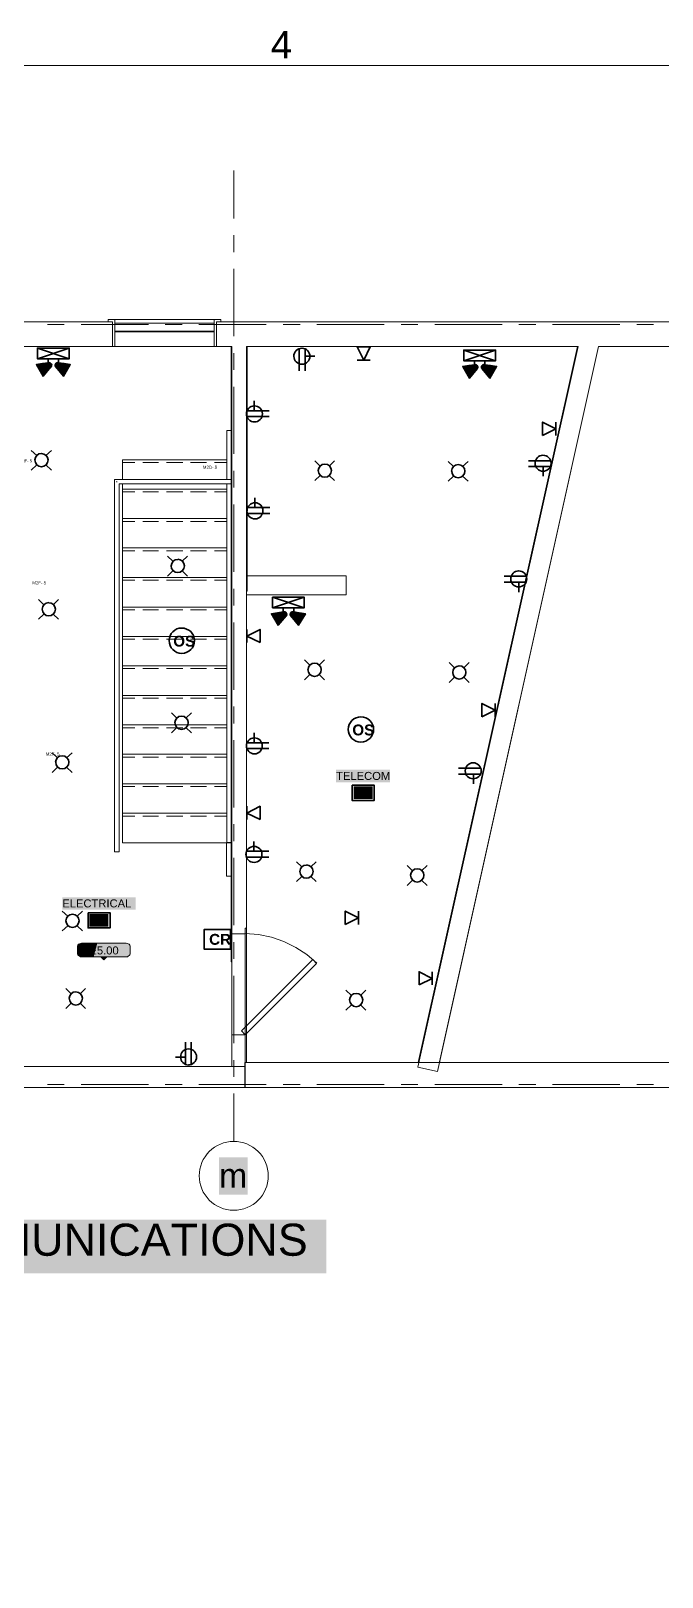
# Model space of a CAD drawing. Header units: millimetres. Extents: x 0.9 to 36.3, y 0.7 to 23.3.
# Drawn here: x 8.72 to 13.41, y 11.78 to 23.25 of the extents above; entities that cross this region are included whole.
import ezdxf

# ---------------------------------------------------------------- set-up
doc = ezdxf.new("R2010")
doc.units = ezdxf.units.MM
for name, color, linetype in [('PDF2_Geometry', 7, 'Continuous'), ('PDF2_Text', 7, 'Continuous'), ('PDF_Text', 7, 'Continuous')]:
    doc.layers.add(name, color=color, linetype=linetype)
for name, color, linetype, true_color in [('PDF2_Solid Fills', 7, 'Continuous', 0x7f7f7f), ('PDF_Geometry', 7, 'Continuous', 0x777777), ('PDF_Solid Fills', 7, 'Continuous', 0xffffff)]:
    doc.layers.add(name, color=color, linetype=linetype, true_color=true_color)
doc.styles.add('PDF Arial', font='arial.ttf')
doc.styles.add('PDF ArialRoundedMT Bold', font='arialbd.ttf')
doc.styles.add('PDF GillSansMTCondensed', font='arial.ttf')

msp = doc.modelspace()

# ---------------------------------------------------------------- hatches: boundary and pattern name
at = {"layer": 'PDF2_Solid Fills', "transparency": 33554559}
for points in [[(8.876, 20.761), (8.816, 20.687), (8.815, 20.687), (8.765, 20.772), (8.8, 20.777), (8.863, 20.786), (8.875, 20.777)], [(9.016, 20.774), (8.968, 20.687), (8.966, 20.687), (8.905, 20.764), (8.913, 20.784), (8.928, 20.786)], [(11.927, 20.76), (11.975, 20.673), (11.977, 20.673), (12.038, 20.75), (12.03, 20.77), (12.015, 20.772)], [(12.067, 20.747), (12.127, 20.673), (12.128, 20.673), (12.178, 20.758), (12.143, 20.763), (12.08, 20.772), (12.068, 20.763)], [(10.62, 18.912), (10.56, 18.839), (10.558, 18.839), (10.508, 18.924), (10.543, 18.929), (10.607, 18.937), (10.618, 18.929)], [(10.76, 18.925), (10.712, 18.839), (10.71, 18.839), (10.648, 18.915), (10.657, 18.935), (10.672, 18.937)]]:
    msp.add_hatch(color=256, dxfattribs=at).paths.add_polyline_path(points)
at = {"layer": 'PDF_Solid Fills', "transparency": 33554559}
for color, points in [(256, [(9.07, 16.401), (9.071, 16.401), (9.071, 16.398), (9.073, 16.398), (9.073, 16.394), (9.075, 16.394), (9.078, 16.391), (9.078, 16.388), (9.081, 16.388), (9.085, 16.384), (9.091, 16.381), (9.185, 16.379), (9.185, 16.381), (9.186, 16.386), (9.188, 16.393), (9.19, 16.398), (9.191, 16.404), (9.193, 16.409), (9.196, 16.423), (9.198, 16.428), (9.2, 16.434), (9.201, 16.439), (9.205, 16.453), (9.206, 16.458), (9.208, 16.464), (9.21, 16.469), (9.211, 16.476), (9.213, 16.481), (9.091, 16.481), (9.078, 16.474), (9.076, 16.471), (9.073, 16.468), (9.07, 16.461)]), (256, [(9.453, 16.474), (9.44, 16.481), (9.213, 16.481), (9.211, 16.476), (9.21, 16.469), (9.208, 16.464), (9.206, 16.458), (9.205, 16.453), (9.201, 16.439), (9.2, 16.434), (9.198, 16.428), (9.196, 16.423), (9.193, 16.409), (9.191, 16.404), (9.19, 16.398), (9.188, 16.393), (9.186, 16.386), (9.185, 16.381), (9.44, 16.379), (9.44, 16.381), (9.45, 16.386), (9.456, 16.393), (9.458, 16.396), (9.46, 16.403), (9.461, 16.459), (9.46, 16.459), (9.46, 16.466), (9.458, 16.466), (9.458, 16.469)]), (7, [(9.266, 16.359), (9.286, 16.379), (9.245, 16.379), (9.266, 16.358)])]:
    msp.add_hatch(color=color, dxfattribs=at).paths.add_polyline_path(points)

# ---------------------------------------------------------------- linework, layer by layer
at = {"layer": 'PDF2_Geometry', "lineweight": 35}
for points in [[(9.008, 20.817), (8.773, 20.817), (9.008, 20.896), (9.008, 20.817), (8.773, 20.896), (8.773, 20.817)], [(8.773, 20.896), (9.008, 20.896)], [(10.715, 20.727), (10.715, 20.892)], [(10.758, 20.727), (10.758, 20.892)], [(8.855, 20.787), (8.765, 20.774), (8.815, 20.687), (8.873, 20.757)], [(8.851, 20.817), (8.851, 20.787)], [(8.926, 20.787), (9.016, 20.774), (8.966, 20.687), (8.91, 20.757)], [(8.93, 20.817), (8.93, 20.787)], [(10.831, 20.837), (10.758, 20.837)], [(11.143, 20.806), (11.241, 20.806)], [(12.017, 20.773), (11.927, 20.76), (11.977, 20.673), (12.033, 20.743)], [(11.935, 20.803), (12.17, 20.803), (11.935, 20.882), (11.935, 20.803), (12.17, 20.882), (12.17, 20.803)], [(12.17, 20.882), (11.935, 20.882)], [(12.013, 20.803), (12.013, 20.773)], [(12.088, 20.773), (12.178, 20.76), (12.128, 20.673), (12.07, 20.743)], [(12.092, 20.803), (12.092, 20.773)], [(10.491, 20.432), (10.326, 20.432)], [(10.381, 20.505), (10.381, 20.432)], [(10.491, 20.388), (10.326, 20.388)], [(12.618, 20.347), (12.618, 20.248)], [(8.727, 20.137), (8.767, 20.099)], [(8.876, 20.137), (8.836, 20.099)], [(8.727, 19.991), (8.767, 20.029)], [(8.876, 19.991), (8.836, 20.029)], [(10.829, 20.059), (10.869, 20.021)], [(10.977, 20.059), (10.937, 20.021)], [(11.818, 20.055), (11.858, 20.017)], [(11.966, 20.055), (11.926, 20.017)], [(12.414, 20.061), (12.579, 20.061)], [(12.414, 20.018), (12.579, 20.018)], [(12.524, 19.945), (12.524, 20.018)], [(10.829, 19.913), (10.869, 19.951)], [(10.977, 19.913), (10.937, 19.951)], [(11.818, 19.909), (11.858, 19.947)], [(11.966, 19.909), (11.926, 19.947)], [(10.385, 19.786), (10.385, 19.713)], [(10.495, 19.713), (10.33, 19.713)], [(10.495, 19.669), (10.33, 19.669)], [(9.738, 19.352), (9.778, 19.314)], [(9.886, 19.352), (9.846, 19.314)], [(9.738, 19.205), (9.778, 19.244)], [(9.886, 19.205), (9.846, 19.244)], [(12.233, 19.203), (12.398, 19.203)], [(10.752, 18.969), (10.517, 18.969), (10.752, 19.047), (10.752, 18.969), (10.517, 19.047), (10.517, 18.969)], [(10.517, 19.047), (10.752, 19.047)], [(12.233, 19.159), (12.398, 19.159)], [(12.343, 19.086), (12.343, 19.159)], [(8.781, 19.03), (8.821, 18.992)], [(8.93, 19.03), (8.89, 18.992)], [(10.598, 18.939), (10.508, 18.925), (10.558, 18.839), (10.617, 18.909)], [(10.595, 18.969), (10.595, 18.939)], [(10.67, 18.939), (10.76, 18.925), (10.71, 18.839), (10.653, 18.909)], [(10.673, 18.969), (10.673, 18.939)], [(8.781, 18.884), (8.821, 18.922)], [(8.93, 18.884), (8.89, 18.922)], [(10.326, 18.809), (10.326, 18.711)], [(10.753, 18.582), (10.793, 18.544)], [(10.753, 18.435), (10.793, 18.474)], [(10.901, 18.582), (10.861, 18.544)], [(10.901, 18.435), (10.861, 18.474)], [(11.826, 18.562), (11.866, 18.524)], [(11.974, 18.562), (11.934, 18.524)], [(11.826, 18.415), (11.866, 18.454)], [(11.974, 18.415), (11.934, 18.454)], [(12.168, 18.26), (12.168, 18.161)], [(9.766, 18.189), (9.806, 18.15)], [(9.914, 18.189), (9.874, 18.15)], [(9.766, 18.042), (9.806, 18.08)], [(9.914, 18.042), (9.874, 18.08)], [(10.38, 18.041), (10.38, 17.968)], [(10.49, 17.968), (10.325, 17.968)], [(10.49, 17.925), (10.325, 17.925)], [(8.881, 17.894), (8.921, 17.856)], [(8.881, 17.748), (8.921, 17.786)], [(9.029, 17.894), (8.989, 17.856)], [(9.029, 17.748), (8.989, 17.786)], [(11.896, 17.779), (12.061, 17.779)], [(11.896, 17.735), (12.061, 17.735)], [(12.006, 17.662), (12.006, 17.735)], [(10.326, 17.496), (10.326, 17.398)], [(10.378, 17.236), (10.378, 17.163)], [(10.488, 17.163), (10.323, 17.163)], [(10.488, 17.119), (10.323, 17.119)], [(10.693, 17.084), (10.733, 17.046)], [(10.841, 17.084), (10.801, 17.046)], [(11.514, 17.056), (11.554, 17.018)], [(11.662, 17.056), (11.622, 17.018)], [(10.693, 16.937), (10.733, 16.976)], [(10.841, 16.937), (10.801, 16.976)], [(11.514, 16.909), (11.554, 16.948)], [(11.662, 16.909), (11.622, 16.948)], [(8.957, 16.719), (8.997, 16.68)], [(9.106, 16.719), (9.066, 16.68)], [(11.153, 16.718), (11.153, 16.62)], [(8.957, 16.572), (8.997, 16.61)], [(9.106, 16.572), (9.066, 16.61)], [(11.701, 16.268), (11.701, 16.17)], [(8.982, 16.143), (9.022, 16.104)], [(9.13, 16.143), (9.09, 16.104)], [(11.061, 16.131), (11.101, 16.093)], [(11.209, 16.131), (11.169, 16.093)], [(8.982, 15.996), (9.022, 16.034)], [(9.13, 15.996), (9.09, 16.034)], [(11.061, 15.984), (11.101, 16.023)], [(11.209, 15.984), (11.169, 16.023)], [(9.87, 15.745), (9.87, 15.58)], [(9.913, 15.745), (9.913, 15.58)], [(9.796, 15.635), (9.87, 15.635)]]:
    msp.add_lwpolyline(points, dxfattribs=at)
for points in [[(11.241, 20.905), (11.193, 20.806), (11.143, 20.905)], [(8.815, 20.687), (8.765, 20.774), (8.81, 20.781), (8.855, 20.787), (8.858, 20.789), (8.863, 20.787), (8.868, 20.786), (8.871, 20.782), (8.875, 20.779), (8.876, 20.774), (8.876, 20.769), (8.876, 20.766), (8.875, 20.761), (8.871, 20.757)], [(8.966, 20.687), (8.91, 20.757), (8.906, 20.761), (8.905, 20.766), (8.905, 20.769), (8.906, 20.774), (8.908, 20.779), (8.91, 20.782), (8.913, 20.786), (8.918, 20.787), (8.923, 20.789), (8.928, 20.787), (8.971, 20.781), (9.016, 20.774)], [(11.977, 20.673), (12.033, 20.743), (12.037, 20.747), (12.038, 20.752), (12.038, 20.755), (12.037, 20.76), (12.035, 20.765), (12.033, 20.768), (12.03, 20.772), (12.025, 20.773), (12.02, 20.775), (12.015, 20.773), (11.972, 20.767), (11.927, 20.76)], [(12.128, 20.673), (12.178, 20.76), (12.133, 20.767), (12.088, 20.773), (12.085, 20.775), (12.08, 20.773), (12.075, 20.772), (12.072, 20.768), (12.068, 20.765), (12.067, 20.76), (12.067, 20.755), (12.067, 20.752), (12.068, 20.747), (12.072, 20.743)], [(12.519, 20.248), (12.618, 20.297), (12.519, 20.347)], [(10.558, 18.839), (10.508, 18.925), (10.553, 18.932), (10.598, 18.939), (10.602, 18.94), (10.607, 18.939), (10.612, 18.937), (10.615, 18.934), (10.618, 18.93), (10.62, 18.925), (10.62, 18.92), (10.62, 18.917), (10.618, 18.912), (10.615, 18.909)], [(10.71, 18.839), (10.653, 18.909), (10.65, 18.912), (10.648, 18.917), (10.648, 18.92), (10.65, 18.925), (10.652, 18.93), (10.653, 18.934), (10.657, 18.937), (10.662, 18.939), (10.667, 18.94), (10.672, 18.939), (10.715, 18.932), (10.76, 18.925)], [(10.424, 18.711), (10.326, 18.759), (10.424, 18.809)], [(12.069, 18.161), (12.168, 18.21), (12.069, 18.26)], [(10.424, 17.398), (10.326, 17.446), (10.424, 17.496)], [(11.055, 16.62), (11.153, 16.668), (11.055, 16.718)], [(10.205, 16.581), (10.205, 16.436), (10.008, 16.436), (10.008, 16.581)], [(11.603, 16.17), (11.701, 16.218), (11.603, 16.268)]]:
    msp.add_lwpolyline(points, close=True, dxfattribs=at)
for centre, radius, start, end in [((10.734, 20.836), 0.0597, 89.7603, 180.2397), ((8.86, 20.769), 0.0185, 0.502, 89.498), ((12.084, 20.755), 0.0185, 90.502, 179.498), ((10.382, 20.408), 0.0597, 179.7603, 270.2397), ((8.802, 20.066), 0.0484, 90.0411, 179.9589), ((12.522, 20.042), 0.0597, 359.7603, 90.2397), ((10.904, 19.987), 0.0484, 90.0411, 179.9589), ((11.893, 19.983), 0.0484, 90.0411, 179.9589), ((10.386, 19.689), 0.0597, 179.7603, 270.2397), ((9.813, 19.28), 0.0484, 90.0411, 179.9589), ((12.342, 19.183), 0.0597, 359.7603, 90.2397), ((8.856, 18.959), 0.0484, 90.0411, 179.9589), ((10.603, 18.92), 0.0185, 0.502, 89.498), ((9.843, 18.726), 0.0932, 89.9056, 180.0944), ((9.842, 18.727), 0.096, 270.6194, 359.3806), ((10.828, 18.51), 0.0484, 90.0411, 179.9589), ((11.901, 18.49), 0.0484, 90.0411, 179.9589), ((9.841, 18.117), 0.0484, 90.0411, 179.9589), ((11.171, 18.067), 0.0932, 89.9056, 180.0944), ((11.17, 18.068), 0.096, 270.6194, 359.3806), ((10.382, 17.945), 0.0597, 179.7603, 270.2397), ((8.956, 17.823), 0.0484, 90.0411, 179.9589), ((12.004, 17.759), 0.0597, 359.7603, 90.2397), ((10.379, 17.139), 0.0597, 179.7603, 270.2397), ((10.768, 17.012), 0.0484, 90.0411, 179.9589), ((11.589, 16.984), 0.0484, 90.0411, 179.9589), ((9.032, 16.647), 0.0484, 90.0411, 179.9589), ((9.057, 16.071), 0.0484, 90.0411, 179.9589), ((11.136, 16.059), 0.0484, 90.0411, 179.9589), ((9.893, 15.636), 0.0597, 269.7603, 0.2397)]:
    msp.add_arc(centre, radius, start, end, dxfattribs=at)
for points in [[(10.735, 20.895), (10.768, 20.895), (10.793, 20.869), (10.793, 20.835)], [(8.86, 20.787), (8.858, 20.787), (8.856, 20.786), (8.856, 20.786)], [(8.873, 20.756), (8.876, 20.759), (8.878, 20.764), (8.878, 20.769)], [(8.923, 20.787), (8.911, 20.787), (8.905, 20.779), (8.905, 20.769)], [(8.905, 20.769), (8.905, 20.764), (8.905, 20.759), (8.908, 20.756)], [(8.926, 20.786), (8.925, 20.786), (8.925, 20.787), (8.923, 20.787)], [(10.735, 20.777), (10.701, 20.777), (10.675, 20.802), (10.675, 20.835)], [(10.793, 20.835), (10.793, 20.802), (10.768, 20.777), (10.735, 20.777)], [(12.017, 20.772), (12.018, 20.772), (12.018, 20.773), (12.02, 20.773)], [(12.02, 20.773), (12.032, 20.773), (12.038, 20.765), (12.038, 20.755)], [(12.083, 20.773), (12.085, 20.773), (12.087, 20.772), (12.087, 20.772)], [(12.038, 20.755), (12.038, 20.75), (12.038, 20.745), (12.035, 20.742)], [(12.07, 20.742), (12.067, 20.745), (12.065, 20.75), (12.065, 20.755)], [(10.322, 20.408), (10.322, 20.442), (10.349, 20.467), (10.382, 20.467)], [(10.382, 20.467), (10.416, 20.467), (10.441, 20.442), (10.441, 20.408)], [(10.441, 20.408), (10.441, 20.375), (10.416, 20.348), (10.382, 20.348)], [(8.802, 20.114), (8.829, 20.114), (8.852, 20.092), (8.852, 20.066)], [(12.464, 20.041), (12.464, 20.075), (12.489, 20.101), (12.522, 20.101)], [(8.802, 20.016), (8.776, 20.016), (8.754, 20.039), (8.754, 20.066)], [(8.852, 20.066), (8.852, 20.039), (8.829, 20.016), (8.802, 20.016)], [(10.904, 19.938), (10.877, 19.938), (10.855, 19.961), (10.855, 19.988)], [(10.904, 20.036), (10.93, 20.036), (10.954, 20.014), (10.954, 19.988)], [(10.954, 19.988), (10.954, 19.961), (10.93, 19.938), (10.904, 19.938)], [(11.893, 19.934), (11.866, 19.934), (11.845, 19.957), (11.845, 19.984)], [(11.893, 20.032), (11.92, 20.032), (11.943, 20.01), (11.943, 19.984)], [(11.943, 19.984), (11.943, 19.957), (11.92, 19.934), (11.893, 19.934)], [(12.522, 19.983), (12.489, 19.983), (12.464, 20.008), (12.464, 20.041)], [(12.582, 20.041), (12.582, 20.008), (12.555, 19.983), (12.522, 19.983)], [(10.327, 19.689), (10.327, 19.723), (10.353, 19.748), (10.387, 19.748)], [(10.387, 19.748), (10.42, 19.748), (10.445, 19.723), (10.445, 19.689)], [(10.445, 19.689), (10.445, 19.656), (10.42, 19.629), (10.387, 19.629)], [(9.813, 19.23), (9.786, 19.23), (9.764, 19.254), (9.764, 19.28)], [(9.813, 19.329), (9.839, 19.329), (9.863, 19.307), (9.863, 19.28)], [(9.863, 19.28), (9.863, 19.254), (9.839, 19.23), (9.813, 19.23)], [(12.283, 19.183), (12.283, 19.216), (12.308, 19.243), (12.342, 19.243)], [(12.342, 19.124), (12.308, 19.124), (12.283, 19.149), (12.283, 19.183)], [(12.402, 19.183), (12.402, 19.149), (12.375, 19.124), (12.342, 19.124)], [(8.856, 18.909), (8.83, 18.909), (8.808, 18.932), (8.808, 18.959)], [(8.856, 19.007), (8.883, 19.007), (8.906, 18.985), (8.906, 18.959)], [(8.906, 18.959), (8.906, 18.932), (8.883, 18.909), (8.856, 18.909)], [(10.603, 18.939), (10.602, 18.939), (10.6, 18.937), (10.6, 18.937)], [(10.667, 18.939), (10.655, 18.939), (10.648, 18.93), (10.648, 18.92)], [(10.67, 18.937), (10.668, 18.937), (10.668, 18.939), (10.667, 18.939)], [(9.843, 18.819), (9.894, 18.819), (9.938, 18.778), (9.938, 18.726)], [(10.617, 18.907), (10.62, 18.91), (10.622, 18.915), (10.622, 18.92)], [(10.648, 18.92), (10.648, 18.915), (10.648, 18.91), (10.652, 18.907)], [(9.843, 18.631), (9.791, 18.631), (9.749, 18.674), (9.749, 18.726)], [(10.828, 18.46), (10.801, 18.46), (10.779, 18.484), (10.779, 18.51)], [(10.828, 18.559), (10.854, 18.559), (10.878, 18.537), (10.878, 18.51)], [(10.878, 18.51), (10.878, 18.484), (10.854, 18.46), (10.828, 18.46)], [(11.901, 18.44), (11.874, 18.44), (11.853, 18.464), (11.853, 18.49)], [(11.901, 18.539), (11.928, 18.539), (11.951, 18.517), (11.951, 18.49)], [(11.951, 18.49), (11.951, 18.464), (11.928, 18.44), (11.901, 18.44)], [(9.841, 18.165), (9.867, 18.165), (9.891, 18.144), (9.891, 18.117)], [(11.171, 18.16), (11.223, 18.16), (11.266, 18.118), (11.266, 18.067)], [(9.841, 18.067), (9.814, 18.067), (9.792, 18.09), (9.792, 18.117)], [(9.891, 18.117), (9.891, 18.09), (9.867, 18.067), (9.841, 18.067)], [(11.171, 17.972), (11.119, 17.972), (11.078, 18.015), (11.078, 18.067)], [(10.322, 17.945), (10.322, 17.978), (10.349, 18.003), (10.382, 18.003)], [(10.382, 18.003), (10.415, 18.003), (10.44, 17.978), (10.44, 17.945)], [(10.44, 17.945), (10.44, 17.911), (10.415, 17.885), (10.382, 17.885)], [(8.956, 17.773), (8.929, 17.773), (8.908, 17.796), (8.908, 17.823)], [(8.956, 17.871), (8.983, 17.871), (9.006, 17.849), (9.006, 17.823)], [(9.006, 17.823), (9.006, 17.796), (8.983, 17.773), (8.956, 17.773)], [(11.946, 17.759), (11.946, 17.792), (11.971, 17.819), (12.004, 17.819)], [(12.004, 17.7), (11.971, 17.7), (11.946, 17.725), (11.946, 17.759)], [(12.064, 17.759), (12.064, 17.725), (12.037, 17.7), (12.004, 17.7)], [(10.319, 17.139), (10.319, 17.173), (10.346, 17.198), (10.379, 17.198)], [(10.379, 17.198), (10.413, 17.198), (10.438, 17.173), (10.438, 17.139)], [(10.438, 17.139), (10.438, 17.106), (10.413, 17.079), (10.379, 17.079)], [(10.767, 16.962), (10.741, 16.962), (10.719, 16.986), (10.719, 17.012)], [(10.767, 17.061), (10.794, 17.061), (10.817, 17.039), (10.817, 17.012)], [(10.817, 17.012), (10.817, 16.986), (10.794, 16.962), (10.767, 16.962)], [(11.589, 16.934), (11.562, 16.934), (11.54, 16.958), (11.54, 16.984)], [(11.589, 17.033), (11.615, 17.033), (11.639, 17.011), (11.639, 16.984)], [(11.639, 16.984), (11.639, 16.958), (11.615, 16.934), (11.589, 16.934)], [(9.032, 16.597), (9.006, 16.597), (8.984, 16.62), (8.984, 16.647)], [(9.032, 16.695), (9.059, 16.695), (9.082, 16.674), (9.082, 16.647)], [(9.082, 16.647), (9.082, 16.62), (9.059, 16.597), (9.032, 16.597)], [(9.057, 16.021), (9.03, 16.021), (9.009, 16.044), (9.009, 16.071)], [(9.057, 16.119), (9.084, 16.119), (9.107, 16.098), (9.107, 16.071)], [(9.107, 16.071), (9.107, 16.044), (9.084, 16.021), (9.057, 16.021)], [(11.136, 16.108), (11.163, 16.108), (11.186, 16.086), (11.186, 16.059)], [(11.136, 16.009), (11.109, 16.009), (11.088, 16.033), (11.088, 16.059)], [(11.186, 16.059), (11.186, 16.033), (11.163, 16.009), (11.136, 16.009)], [(9.835, 15.636), (9.835, 15.67), (9.86, 15.695), (9.893, 15.695)], [(9.893, 15.576), (9.86, 15.576), (9.835, 15.603), (9.835, 15.636)], [(9.893, 15.695), (9.926, 15.695), (9.953, 15.67), (9.953, 15.636)]]:
    msp.add_open_spline(points, degree=3, dxfattribs=at)
at = {"layer": 'PDF_Geometry', "color": 7, "lineweight": 9}
msp.add_lwpolyline([(32.364, 1.008), (1.135, 1.008), (32.364, 1.008), (32.364, 22.993), (1.135, 22.993), (32.364, 22.993)], close=True, dxfattribs=at)
at = {"layer": 'PDF_Geometry', "lineweight": 9}
for points in [[(10.228, 21.859), (10.228, 22.214)], [(10.228, 21.609), (10.228, 21.734)], [(10.228, 20.984), (10.228, 21.484)], [(8.846, 21.072), (8.971, 21.072)], [(9.096, 21.072), (9.596, 21.072)], [(9.296, 21.092), (9.296, 21.109), (10.133, 21.109), (10.133, 21.092)], [(9.346, 21.109), (10.083, 21.109)], [(9.346, 21.082), (10.083, 21.082), (9.346, 21.082)], [(9.346, 21.082), (10.083, 21.082), (9.346, 21.082)], [(9.346, 21.082), (10.083, 21.082), (9.346, 21.082)], [(9.346, 21.082), (10.083, 21.082), (9.346, 21.082)], [(9.346, 21.082), (10.083, 21.082), (9.346, 21.082)], [(9.346, 21.082), (10.083, 21.082), (9.346, 21.082)], [(9.346, 21.082), (10.083, 21.082), (9.346, 21.082)], [(9.346, 21.082), (10.083, 21.082), (9.346, 21.082)], [(9.346, 21.082), (10.083, 21.082), (9.346, 21.082)], [(9.346, 21.082), (10.083, 21.082), (9.346, 21.082)], [(9.346, 21.082), (10.083, 21.082), (9.346, 21.082)], [(9.346, 21.082), (10.083, 21.082), (9.346, 21.082)], [(9.346, 21.082), (10.083, 21.082), (9.346, 21.082)], [(9.346, 21.082), (10.083, 21.082), (9.346, 21.082)], [(9.346, 21.082), (10.083, 21.082), (9.346, 21.082)], [(9.346, 21.082), (10.083, 21.082), (9.346, 21.082)], [(9.346, 21.082), (10.083, 21.082), (9.346, 21.082)], [(9.346, 21.082), (10.083, 21.082), (9.346, 21.082)], [(9.346, 21.082), (10.083, 21.082), (9.346, 21.082)], [(9.346, 21.046), (9.346, 21.017), (9.346, 21.021), (9.346, 21.052)], [(10.083, 21.017), (9.346, 21.017)], [(10.083, 21.017), (9.346, 21.017)], [(10.083, 21.017), (9.346, 21.017)], [(10.083, 21.017), (9.346, 21.017)], [(10.083, 21.017), (9.346, 21.017)], [(10.083, 21.017), (9.346, 21.017)], [(10.083, 21.017), (9.346, 21.017)], [(10.083, 21.017), (9.346, 21.017)], [(10.083, 21.017), (9.346, 21.017)], [(10.083, 21.017), (9.346, 21.017)], [(10.083, 21.017), (9.346, 21.017)], [(10.083, 21.017), (9.346, 21.017)], [(10.083, 21.017), (9.346, 21.017)], [(10.083, 21.017), (9.346, 21.017)], [(10.083, 21.017), (9.346, 21.017)], [(10.083, 21.017), (9.346, 21.017)], [(10.083, 21.017), (9.346, 21.017)], [(10.083, 21.017), (9.346, 21.017)], [(10.083, 21.017), (9.346, 21.017)], [(10.083, 21.017), (9.346, 21.017)], [(10.083, 21.017), (9.346, 21.017)], [(10.083, 21.017), (9.346, 21.017)], [(10.083, 21.017), (9.346, 21.017)], [(10.083, 21.017), (9.346, 21.017)], [(10.083, 21.017), (9.346, 21.017)], [(10.083, 21.017), (9.346, 21.017)], [(10.083, 21.017), (9.346, 21.017)], [(10.083, 21.017), (9.346, 21.017)], [(10.083, 21.017), (9.346, 21.017)], [(10.083, 21.017), (9.346, 21.017)], [(10.083, 21.017), (9.346, 21.017)], [(10.083, 21.017), (9.346, 21.017)], [(10.083, 21.017), (9.346, 21.017)], [(10.083, 21.017), (9.346, 21.017)], [(9.721, 21.072), (9.845, 21.072)], [(9.97, 21.072), (10.47, 21.072)], [(10.083, 21.052), (10.083, 21.021), (10.083, 21.017), (10.083, 21.046)], [(10.595, 21.072), (10.72, 21.072)], [(10.845, 21.072), (11.345, 21.072)], [(11.47, 21.072), (11.595, 21.072)], [(11.72, 21.072), (12.22, 21.072)], [(12.343, 21.072), (12.468, 21.072)], [(12.593, 21.072), (13.093, 21.072)], [(13.218, 21.072), (13.343, 21.072)], [(9.378, 17.159), (9.378, 19.888), (10.21, 19.888), (9.378, 19.888), (9.378, 17.159), (9.345, 17.159), (9.345, 19.921), (10.21, 19.921), (10.21, 20.909)], [(10.083, 20.909), (9.346, 20.909)], [(10.215, 20.909), (10.215, 16.341), (10.211, 16.341), (10.211, 20.909), (10.211, 16.341)], [(10.328, 20.909), (10.328, 19.093), (10.326, 19.093), (10.325, 19.093), (10.323, 19.093), (10.323, 20.909)], [(10.325, 20.909), (10.325, 19.093), (10.325, 20.909)], [(11.773, 20.909), (12.778, 20.909), (11.596, 15.594)], [(11.6, 15.594), (12.779, 20.909), (11.6, 15.594)], [(12.783, 20.909), (11.601, 15.594)], [(10.228, 20.734), (10.228, 20.859)], [(10.228, 20.111), (10.228, 20.609)], [(10.178, 20.286), (10.178, 19.921), (10.178, 20.286), (10.21, 20.286)], [(10.178, 20.068), (9.403, 20.068), (9.403, 19.921)], [(9.495, 20.048), (9.403, 20.048)], [(9.671, 20.048), (9.555, 20.048)], [(9.85, 20.048), (9.731, 20.048)], [(10.026, 20.048), (9.908, 20.048)], [(10.178, 20.048), (10.085, 20.048)], [(10.228, 19.861), (10.228, 19.986)], [(10.21, 18.226), (10.21, 17.226), (10.21, 18.244), (10.21, 19.888), (10.21, 19.921), (9.345, 19.921), (9.345, 17.159)], [(9.363, 19.903), (9.361, 19.904), (9.36, 19.906)], [(10.176, 17.226), (9.403, 17.226), (9.403, 17.444), (9.403, 17.663), (9.403, 17.883), (9.403, 18.101), (9.403, 18.319), (9.403, 18.538), (9.403, 18.756), (9.403, 18.974), (9.403, 19.194), (9.403, 19.413), (9.403, 19.631), (9.403, 19.849), (9.403, 19.888)], [(10.178, 19.849), (9.403, 19.849)], [(9.495, 19.829), (9.403, 19.829)], [(9.671, 19.829), (9.555, 19.829)], [(9.85, 19.829), (9.731, 19.829)], [(10.026, 19.829), (9.908, 19.829)], [(10.178, 19.829), (10.085, 19.829)], [(10.228, 19.236), (10.228, 19.736)], [(10.178, 19.631), (9.403, 19.631)], [(9.495, 19.609), (9.403, 19.609)], [(9.671, 19.609), (9.555, 19.609)], [(9.85, 19.609), (9.731, 19.609)], [(10.026, 19.609), (9.908, 19.609)], [(10.178, 19.609), (10.085, 19.609)], [(10.178, 19.413), (9.403, 19.413)], [(9.495, 19.391), (9.403, 19.391)], [(9.671, 19.391), (9.555, 19.391)], [(9.85, 19.391), (9.731, 19.391)], [(10.026, 19.391), (9.908, 19.391)], [(10.178, 19.391), (10.085, 19.391)], [(10.178, 19.194), (9.403, 19.194)], [(9.495, 19.173), (9.403, 19.173)], [(9.671, 19.173), (9.555, 19.173)], [(9.85, 19.173), (9.731, 19.173)], [(10.026, 19.173), (9.908, 19.173)], [(10.178, 19.173), (10.085, 19.173)], [(10.323, 19.066), (11.063, 19.066), (11.063, 19.206), (10.328, 19.206), (11.063, 19.206), (11.063, 19.066), (10.323, 19.066), (10.323, 15.594), (11.598, 15.594)], [(10.228, 18.986), (10.228, 19.111)], [(10.325, 19.093), (10.325, 19.093)], [(10.178, 18.974), (9.403, 18.974)], [(9.495, 18.954), (9.403, 18.954)], [(9.671, 18.954), (9.555, 18.954)], [(9.85, 18.954), (9.731, 18.954)], [(10.026, 18.954), (9.908, 18.954)], [(10.178, 18.954), (10.085, 18.954)], [(10.228, 18.361), (10.228, 18.861)], [(10.178, 18.756), (9.403, 18.756)], [(9.495, 18.736), (9.403, 18.736)], [(9.671, 18.736), (9.555, 18.736)], [(9.85, 18.736), (9.731, 18.736)], [(10.026, 18.736), (9.908, 18.736)], [(10.178, 18.736), (10.085, 18.736)], [(10.178, 18.538), (9.403, 18.538)], [(9.495, 18.518), (9.403, 18.518)], [(9.671, 18.518), (9.555, 18.518)], [(9.85, 18.518), (9.731, 18.518)], [(10.026, 18.518), (9.908, 18.518)], [(10.178, 18.518), (10.085, 18.518)], [(10.178, 18.319), (9.403, 18.319)], [(9.495, 18.298), (9.403, 18.298)], [(9.671, 18.298), (9.555, 18.298)], [(9.85, 18.298), (9.731, 18.298)], [(10.026, 18.298), (9.908, 18.298)], [(10.178, 18.298), (10.085, 18.298)], [(10.228, 18.111), (10.228, 18.236)], [(10.178, 18.101), (9.403, 18.101)], [(9.495, 18.079), (9.403, 18.079)], [(9.671, 18.079), (9.555, 18.079)], [(9.85, 18.079), (9.731, 18.079)], [(10.026, 18.079), (9.908, 18.079)], [(10.178, 18.079), (10.085, 18.079)], [(10.228, 17.488), (10.228, 17.986)], [(10.178, 17.883), (9.403, 17.883)], [(9.495, 17.861), (9.403, 17.861)], [(9.671, 17.861), (9.555, 17.861)], [(9.85, 17.861), (9.731, 17.861)], [(10.026, 17.861), (9.908, 17.861)], [(10.178, 17.861), (10.085, 17.861)], [(10.178, 17.663), (9.403, 17.663)], [(9.495, 17.643), (9.403, 17.643)], [(9.671, 17.643), (9.555, 17.643)], [(9.85, 17.643), (9.731, 17.643)], [(10.026, 17.643), (9.908, 17.643)], [(10.178, 17.643), (10.085, 17.643)], [(10.178, 17.444), (9.403, 17.444)], [(9.495, 17.424), (9.403, 17.424)], [(9.671, 17.424), (9.555, 17.424)], [(9.85, 17.424), (9.731, 17.424)], [(10.026, 17.424), (9.908, 17.424)], [(10.178, 17.424), (10.085, 17.424)], [(10.228, 17.238), (10.228, 17.363)], [(10.21, 16.978), (10.21, 17.228), (10.176, 17.228), (10.176, 16.978), (10.21, 16.978), (10.21, 17.226), (10.178, 17.226)], [(10.195, 17.226), (10.193, 17.226)], [(10.213, 16.341), (10.211, 16.341), (10.21, 16.341), (10.21, 16.978), (10.21, 17.226)], [(10.228, 16.613), (10.228, 17.113)], [(10.845, 16.331), (10.77, 16.396), (10.688, 16.449), (10.601, 16.493), (10.508, 16.524), (10.411, 16.544), (10.313, 16.551)], [(10.323, 15.594), (10.323, 16.591)], [(10.228, 16.363), (10.228, 16.488)], [(10.228, 15.738), (10.228, 16.238)], [(10.228, 15.488), (10.228, 15.613)], [(11.753, 15.594), (11.755, 15.599), (11.758, 15.598), (11.756, 15.594), (11.758, 15.598)], [(11.756, 15.599), (11.758, 15.598), (11.76, 15.598), (11.76, 15.594)], [(8.846, 15.431), (8.971, 15.431)], [(9.096, 15.431), (9.596, 15.431)], [(9.721, 15.431), (9.845, 15.431)], [(9.97, 15.431), (10.47, 15.431)], [(10.595, 15.431), (10.72, 15.431)], [(10.845, 15.431), (11.345, 15.431)], [(11.47, 15.431), (11.595, 15.431)], [(11.72, 15.431), (12.22, 15.431)], [(12.343, 15.431), (12.468, 15.431)], [(12.593, 15.431), (13.093, 15.431)], [(13.218, 15.431), (13.343, 15.431)], [(10.228, 15.008), (10.228, 15.364)]]:
    msp.add_lwpolyline(points, dxfattribs=at)
at = {"layer": 'PDF_Geometry', "lineweight": 18}
msp.add_lwpolyline([(4.005, 15.566), (4.371, 15.566), (4.371, 15.723), (4.43, 15.723), (4.43, 17.083), (8.223, 17.083), (8.223, 17.183), (4.43, 17.183), (4.43, 19.438), (4.388, 19.438), (4.388, 19.478), (4.388, 20.909), (9.33, 20.909), (9.33, 21.092), (4.005, 21.092)], dxfattribs=at)
for points in [[(9.346, 20.909), (9.33, 20.909), (9.33, 21.092), (9.296, 21.092), (9.296, 21.109), (9.346, 21.109)], [(10.083, 21.109), (10.133, 21.109), (10.133, 21.092), (10.1, 21.092), (10.1, 20.909), (10.083, 20.909)], [(10.313, 16.591), (10.323, 16.591), (10.323, 20.909), (12.783, 20.909), (11.595, 15.559), (11.74, 15.528), (12.934, 20.909), (13.996, 20.909), (13.996, 21.092), (10.1, 21.092), (10.1, 20.909), (10.215, 20.909), (10.215, 16.591), (10.215, 16.549), (10.313, 16.549)], [(14.976, 15.594), (14.339, 15.594), (10.31, 15.594), (10.31, 15.409), (14.298, 15.409), (14.298, 15.404), (14.478, 15.364), (14.488, 15.409), (15.203, 15.409), (15.203, 15.594), (15.203, 17.523), (14.976, 17.523)], [(10.215, 15.799), (10.215, 15.566), (10.313, 15.566), (10.313, 15.799)], [(8.223, 15.409), (10.313, 15.409), (10.313, 15.566), (8.223, 15.566)]]:
    msp.add_lwpolyline(points, close=True, dxfattribs=at)
at = {"layer": 'PDF_Geometry', "lineweight": 9}
for points in [[(9.346, 21.082), (9.346, 21.079), (9.346, 21.017), (9.346, 21.021)], [(9.346, 21.082), (9.346, 21.079), (9.346, 21.017), (9.346, 21.021)], [(9.346, 21.082), (9.346, 21.079), (9.346, 21.017), (9.346, 21.021)], [(9.346, 21.082), (9.346, 21.079), (9.346, 21.017), (9.346, 21.021)], [(9.346, 21.082), (9.346, 21.079), (9.346, 21.017), (9.346, 21.021)], [(9.346, 21.082), (9.346, 21.079), (9.346, 21.017), (9.346, 21.021)], [(9.346, 21.082), (9.346, 21.079), (9.346, 21.017), (9.346, 21.021)], [(9.346, 21.082), (9.346, 21.079), (9.346, 21.017), (9.346, 21.021)], [(9.346, 21.082), (9.346, 21.079), (9.346, 21.017), (9.346, 21.021)], [(9.346, 21.082), (9.346, 21.079), (9.346, 21.017), (9.346, 21.021)], [(9.346, 21.082), (9.346, 21.079), (9.346, 21.017), (9.346, 21.021)], [(9.346, 21.082), (9.346, 21.079), (9.346, 21.017), (9.346, 21.021)], [(9.346, 21.082), (9.346, 21.079), (9.346, 21.017), (9.346, 21.021)], [(9.346, 21.082), (9.346, 21.079), (9.346, 21.017), (9.346, 21.021)], [(9.346, 21.082), (9.346, 21.079), (9.346, 21.017), (9.346, 21.021)], [(9.346, 21.082), (9.346, 21.079), (9.346, 21.017), (9.346, 21.021)], [(9.346, 21.082), (9.346, 21.079), (9.346, 21.017), (9.346, 21.021)], [(9.346, 21.021), (10.083, 21.021)], [(9.346, 21.017), (10.083, 21.017)], [(9.346, 21.017), (10.083, 21.017)], [(10.083, 21.082), (10.083, 21.021), (10.083, 21.017), (10.083, 21.079)], [(10.083, 21.082), (10.083, 21.021), (10.083, 21.017), (10.083, 21.079)], [(10.083, 21.082), (10.083, 21.021), (10.083, 21.017), (10.083, 21.079)], [(10.083, 21.082), (10.083, 21.021), (10.083, 21.017), (10.083, 21.079)], [(10.083, 21.082), (10.083, 21.021), (10.083, 21.017), (10.083, 21.079)], [(10.083, 21.082), (10.083, 21.021), (10.083, 21.017), (10.083, 21.079)], [(10.083, 21.082), (10.083, 21.021), (10.083, 21.017), (10.083, 21.079)], [(10.083, 21.082), (10.083, 21.021), (10.083, 21.017), (10.083, 21.079)], [(10.083, 21.082), (10.083, 21.021), (10.083, 21.017), (10.083, 21.079)], [(10.083, 21.082), (10.083, 21.021), (10.083, 21.017), (10.083, 21.079)], [(10.083, 21.082), (10.083, 21.021), (10.083, 21.017), (10.083, 21.079)], [(10.083, 21.082), (10.083, 21.021), (10.083, 21.017), (10.083, 21.079)], [(10.083, 21.082), (10.083, 21.021), (10.083, 21.017), (10.083, 21.079)], [(10.083, 21.082), (10.083, 21.021), (10.083, 21.017), (10.083, 21.079)], [(10.083, 21.082), (10.083, 21.021), (10.083, 21.017), (10.083, 21.079)], [(10.083, 21.082), (10.083, 21.021), (10.083, 21.017), (10.083, 21.079)], [(10.083, 21.082), (10.083, 21.021), (10.083, 21.017), (10.083, 21.079)], [(10.1, 20.909), (9.33, 20.909)], [(11.755, 15.599), (12.934, 20.909)], [(10.178, 20.286), (10.18, 20.286), (10.181, 20.286), (10.185, 20.286), (10.19, 20.286), (10.193, 20.286), (10.198, 20.286), (10.201, 20.286), (10.205, 20.286), (10.208, 20.286), (10.21, 20.286), (10.208, 20.286), (10.205, 20.286), (10.201, 20.286), (10.198, 20.286), (10.193, 20.286), (10.19, 20.286), (10.185, 20.286), (10.181, 20.286), (10.18, 20.286)], [(10.178, 17.228), (10.178, 19.888)], [(10.21, 19.921), (10.21, 19.919), (10.21, 19.916), (10.21, 19.913), (10.21, 19.909), (10.21, 19.904), (10.21, 19.901), (10.21, 19.896), (10.21, 19.893), (10.21, 19.891), (10.21, 19.889), (10.21, 19.891), (10.21, 19.893), (10.21, 19.896), (10.21, 19.901), (10.21, 19.904), (10.21, 19.909), (10.21, 19.913), (10.21, 19.916), (10.21, 19.919)], [(10.21, 19.914), (10.21, 19.913), (10.21, 19.909), (10.21, 19.908), (10.21, 19.904), (10.21, 19.903), (10.21, 19.899), (10.21, 19.898), (10.21, 19.896), (10.21, 19.894), (10.21, 19.896), (10.21, 19.898), (10.21, 19.899), (10.21, 19.903), (10.21, 19.904), (10.21, 19.908), (10.21, 19.909), (10.21, 19.913)], [(10.176, 16.978), (10.176, 17.228)], [(10.2, 17.228), (10.198, 17.228), (10.193, 17.228), (10.19, 17.228), (10.188, 17.228), (10.19, 17.228), (10.193, 17.228), (10.198, 17.228)], [(9.345, 17.159), (9.346, 17.159), (9.35, 17.159), (9.353, 17.159), (9.356, 17.159), (9.361, 17.159), (9.365, 17.159), (9.37, 17.159), (9.373, 17.159), (9.375, 17.159), (9.376, 17.159), (9.375, 17.159), (9.373, 17.159), (9.37, 17.159), (9.365, 17.159), (9.361, 17.159), (9.356, 17.159), (9.353, 17.159), (9.35, 17.159), (9.346, 17.159)], [(9.351, 17.159), (9.353, 17.159), (9.356, 17.159), (9.358, 17.159), (9.361, 17.159), (9.363, 17.159), (9.366, 17.159), (9.368, 17.159), (9.37, 17.159), (9.371, 17.159), (9.37, 17.159), (9.368, 17.159), (9.366, 17.159), (9.363, 17.159), (9.361, 17.159), (9.358, 17.159), (9.356, 17.159), (9.353, 17.159)], [(10.178, 16.978), (10.18, 16.978), (10.181, 16.978), (10.185, 16.978), (10.19, 16.978), (10.193, 16.978), (10.198, 16.978), (10.201, 16.978), (10.205, 16.978), (10.208, 16.978), (10.21, 16.978), (10.208, 16.978), (10.205, 16.978), (10.201, 16.978), (10.198, 16.978), (10.193, 16.978), (10.19, 16.978), (10.185, 16.978), (10.181, 16.978), (10.18, 16.978)], [(10.178, 16.978), (10.18, 16.978), (10.181, 16.978), (10.185, 16.978), (10.19, 16.978), (10.193, 16.978), (10.198, 16.978), (10.201, 16.978), (10.205, 16.978), (10.208, 16.978), (10.21, 16.978), (10.208, 16.978), (10.205, 16.978), (10.201, 16.978), (10.198, 16.978), (10.193, 16.978), (10.19, 16.978), (10.185, 16.978), (10.181, 16.978), (10.18, 16.978)], [(10.215, 16.549), (10.313, 16.549), (10.313, 15.799), (10.215, 15.799)]]:
    msp.add_lwpolyline(points, close=True, dxfattribs=at)
at = {"layer": 'PDF_Geometry', "color": 7, "lineweight": 35}
for points in [[(11.108, 17.653), (11.27, 17.653), (11.27, 17.539), (11.108, 17.539)], [(9.148, 16.706), (9.311, 16.706), (9.311, 16.593), (9.148, 16.593)]]:
    msp.add_lwpolyline(points, close=True, dxfattribs=at)
at = {"layer": 'PDF_Geometry', "color": 7, "lineweight": 18}
for points in [[(9.185, 16.379), (9.213, 16.481), (9.1, 16.481), (9.091, 16.479), (9.085, 16.476), (9.078, 16.473), (9.073, 16.466), (9.07, 16.459), (9.07, 16.451), (9.07, 16.408), (9.07, 16.401), (9.073, 16.394), (9.078, 16.388), (9.085, 16.383), (9.091, 16.379), (9.1, 16.379)], [(9.431, 16.481), (9.213, 16.481), (9.185, 16.379), (9.431, 16.379), (9.44, 16.379), (9.446, 16.383), (9.453, 16.388), (9.458, 16.394), (9.46, 16.401), (9.461, 16.408), (9.461, 16.451), (9.46, 16.459), (9.458, 16.466), (9.453, 16.473), (9.446, 16.476), (9.44, 16.479)], [(9.265, 16.356), (9.288, 16.379), (9.243, 16.379)]]:
    msp.add_lwpolyline(points, close=True, dxfattribs=at)
at = {"layer": 'PDF_Geometry', "lineweight": 13}
msp.add_lwpolyline([(10.815, 16.359), (10.843, 16.329), (10.313, 15.799), (10.285, 15.829)], close=True, dxfattribs=at)
at = {"layer": 'PDF_Geometry', "lineweight": 9}
msp.add_lwpolyline([(10.228, 15.009, 0.416667), (9.973, 14.754, 0.415306), (10.228, 14.498, 0.413961), (10.485, 14.754, 0.415306)], format="xyb", close=True, dxfattribs=at)
at = {"layer": 'PDF_Solid Fills', "lineweight": 35, "transparency": 33554559}
for points in [[(10.988, 17.674), (11.388, 17.674), (10.988, 17.768), (11.388, 17.768)], [(11.118, 17.549), (11.258, 17.549), (11.118, 17.643), (11.258, 17.643)], [(8.956, 16.728), (9.5, 16.728), (8.956, 16.821), (9.5, 16.821)], [(9.158, 16.604), (9.298, 16.604), (9.158, 16.698), (9.298, 16.698)]]:
    msp.add_solid(points, dxfattribs=at)
at = {"layer": 'PDF_Solid Fills', "lineweight": 9, "transparency": 33554559}
msp.add_solid([(10.12, 14.613), (10.333, 14.613), (10.12, 14.891), (10.333, 14.891)], dxfattribs=at)
at = {"layer": 'PDF_Solid Fills', "lineweight": 0, "transparency": 33554559}
msp.add_solid([(5.897, 14.03), (10.916, 14.03), (5.897, 14.429), (10.916, 14.429)], dxfattribs=at)
at = {"layer": 'PDF_Solid Fills', "color": 7, "lineweight": 35, "transparency": 33554559}
msp.add_solid([(3.135, 14.099), (10.886, 14.099), (3.135, 14.123), (10.886, 14.123)], dxfattribs=at)

# ---------------------------------------------------------------- texts
at = {"layer": 'PDF2_Text', "char_height": 0.0805, "attachment_point": 4, "style": 'PDF ArialRoundedMT Bold'}
for s, insert in [('OS', (9.78, 18.721)), ('OS', (11.108, 18.062)), ('CR', (10.046, 16.508))]:
    msp.add_mtext(s, dxfattribs=dict(at, insert=insert))
at = {"layer": 'PDF_Text', "attachment_point": 4}
for s, insert, char_height, style in [('4', (10.503, 23.148), 0.204, 'PDF GillSansMTCondensed'), ('M2F- 5', (8.632, 20.06), 0.0228, 'PDF Arial'), ('M2D- 3', (10, 20.012), 0.0228, 'PDF Arial'), ('M2D- 3', (10, 20.012), 0.0228, 'PDF Arial'), ('M2D- 5', (10, 20.012), 0.0228, 'PDF Arial'), ('M2F- 5', (8.735, 19.154), 0.0228, 'PDF Arial'), ('M2F- 5', (8.835, 17.884), 0.0228, 'PDF Arial'), ('TELECOM', (10.988, 17.721), 0.0594, 'PDF Arial'), ('204', (11.118, 17.596), 0.0594, 'PDF Arial'), ('ELECTRICAL', (8.957, 16.775), 0.0594, 'PDF Arial'), ('202', (9.158, 16.651), 0.0594, 'PDF Arial'), ('4E5.00', (9.112, 16.426), 0.0594, 'PDF Arial'), ('MEZZANINE -POWER & COMMUNICATIONS', (3.885, 14.278), 0.23811, 'PDF Arial')]:
    msp.add_mtext(s, dxfattribs=dict(at, insert=insert, char_height=char_height, style=style))
at = {"layer": 'PDF_Text', "color": 8, "true_color": 0x777777, "insert": (10.12, 14.756), "char_height": 0.179, "attachment_point": 4, "style": 'PDF Arial'}
msp.add_mtext('m', dxfattribs=at)

doc.saveas('drawing.dxf')
